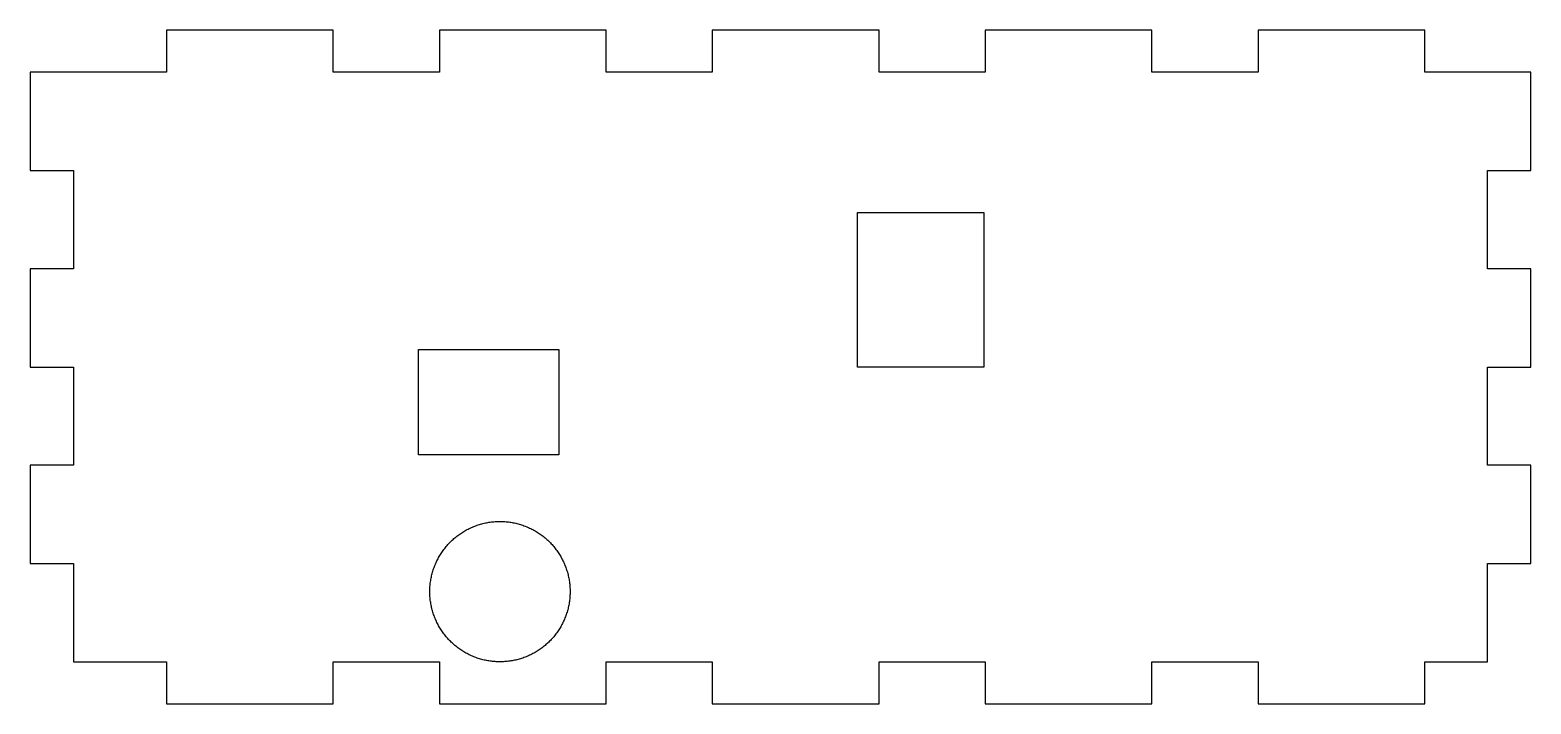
# Model space of a CAD drawing. Header units: metres. Extents: x -4 to 104, y -37 to 11.
import ezdxf

# ---------------------------------------------------------------- set-up
doc = ezdxf.new("R2010")
doc.units = ezdxf.units.M

msp = doc.modelspace()

# ---------------------------------------------------------------- linework, layer by layer
for p, q in [((18.1161, 11), (6.2273, 11)), ((6.2273, 11), (6.2273, 8)), ((18.1161, 8), (18.1161, 11)), ((37.5707, 11), (25.6818, 11)), ((25.6818, 11), (25.6818, 8)), ((37.5707, 8), (37.5707, 11)), ((57.0253, 11), (45.1364, 11)), ((45.1364, 11), (45.1364, 8)), ((57.0253, 8), (57.0253, 11)), ((76.4798, 11), (64.5909, 11)), ((64.5909, 11), (64.5909, 8)), ((76.4798, 8), (76.4798, 11)), ((95.9343, 11), (84.0455, 11)), ((84.0455, 11), (84.0455, 8)), ((95.9343, 8), (95.9343, 11)), ((6.2273, 8), (-3.5, 8)), ((-3.5, 8), (-3.5, 1)), ((25.6818, 8), (18.1161, 8)), ((45.1364, 8), (37.5707, 8)), ((64.5909, 8), (57.0253, 8)), ((84.0455, 8), (76.4798, 8)), ((103.5, 8), (95.9343, 8)), ((103.5, 1), (103.5, 8)), ((-3.5, 1), (-0.4, 1)), ((-0.4, 1), (-0.4, -6)), ((100.4, -6), (100.4, 1)), ((100.4, 1), (103.5, 1)), ((55.5, -13), (55.5, -2)), ((55.5, -2), (64.5, -2)), ((64.5, -2), (64.5, -13)), ((-0.4, -6), (-3.5, -6)), ((-3.5, -6), (-3.5, -13)), ((103.5, -6), (100.4, -6)), ((103.5, -13), (103.5, -6)), ((24.2, -19.25), (24.2, -11.75)), ((24.2, -11.75), (34.2, -11.75)), ((34.2, -11.75), (34.2, -19.25)), ((-3.5, -13), (-0.4, -13)), ((-0.4, -13), (-0.4, -20)), ((64.5, -13), (55.5, -13)), ((100.4, -20), (100.4, -13)), ((100.4, -13), (103.5, -13)), ((34.2, -19.25), (24.2, -19.25)), ((-0.4, -20), (-3.5, -20)), ((-3.5, -20), (-3.5, -27)), ((103.5, -20), (100.4, -20)), ((103.5, -27), (103.5, -20)), ((27.5759, -24.6269), (27.6526, -24.5853)), ((27.6526, -24.5853), (27.73, -24.545)), ((27.73, -24.545), (27.8081, -24.506)), ((27.8081, -24.506), (27.8869, -24.4685)), ((27.8869, -24.4685), (27.9663, -24.4323)), ((27.9663, -24.4323), (28.0463, -24.3975)), ((28.0463, -24.3975), (28.127, -24.3641)), ((28.127, -24.3641), (28.2082, -24.3321)), ((28.2082, -24.3321), (28.2899, -24.3015)), ((28.2899, -24.3015), (28.3721, -24.2724)), ((28.3721, -24.2724), (28.4549, -24.2447)), ((28.4549, -24.2447), (28.5381, -24.2185)), ((28.5381, -24.2185), (28.6218, -24.1937)), ((28.6218, -24.1937), (28.7059, -24.1704)), ((28.7059, -24.1704), (28.7904, -24.1485)), ((28.7904, -24.1485), (28.8752, -24.1281)), ((28.8752, -24.1281), (28.9604, -24.1093)), ((28.9604, -24.1093), (29.0459, -24.0919)), ((29.0459, -24.0919), (29.1318, -24.076)), ((29.1318, -24.076), (29.2178, -24.0616)), ((29.2178, -24.0616), (29.3041, -24.0487)), ((29.3041, -24.0487), (29.3906, -24.0373)), ((29.3906, -24.0373), (29.4774, -24.0274)), ((29.4774, -24.0274), (29.5642, -24.019)), ((29.5642, -24.019), (29.6512, -24.0122)), ((29.6512, -24.0122), (29.7383, -24.0069)), ((29.7383, -24.0069), (29.8255, -24.003)), ((29.8255, -24.003), (29.9127, -24.0007)), ((29.9127, -24.0007), (30, -24)), ((30, -24), (30.0872, -24.0007)), ((30.0872, -24.0007), (30.1745, -24.003)), ((30.1745, -24.003), (30.2617, -24.0069)), ((30.2617, -24.0069), (30.3488, -24.0122)), ((30.3488, -24.0122), (30.4358, -24.019)), ((30.4358, -24.019), (30.5226, -24.0274)), ((30.5226, -24.0274), (30.6093, -24.0373)), ((30.6093, -24.0373), (30.6959, -24.0487)), ((30.6959, -24.0487), (30.7822, -24.0616)), ((30.7822, -24.0616), (30.8682, -24.076)), ((30.8682, -24.076), (30.954, -24.0919)), ((30.954, -24.0919), (31.0396, -24.1093)), ((31.0396, -24.1093), (31.1248, -24.1281)), ((31.1248, -24.1281), (31.2096, -24.1485)), ((31.2096, -24.1485), (31.2941, -24.1704)), ((31.2941, -24.1704), (31.3782, -24.1937)), ((31.3782, -24.1937), (31.4619, -24.2185)), ((31.4619, -24.2185), (31.5451, -24.2447)), ((31.5451, -24.2447), (31.6278, -24.2724)), ((31.6278, -24.2724), (31.7101, -24.3015)), ((31.7101, -24.3015), (31.7918, -24.3321)), ((31.7918, -24.3321), (31.873, -24.3641)), ((31.873, -24.3641), (31.9536, -24.3975)), ((31.9536, -24.3975), (32.0337, -24.4323)), ((32.0337, -24.4323), (32.1131, -24.4685)), ((32.1131, -24.4685), (32.1918, -24.506)), ((32.1918, -24.506), (32.2699, -24.545)), ((32.2699, -24.545), (32.3474, -24.5853)), ((32.3474, -24.5853), (32.424, -24.6269)), ((26.2264, -25.7197), (26.2843, -25.6543)), ((26.2843, -25.6543), (26.3432, -25.59)), ((26.3432, -25.59), (26.4033, -25.5267)), ((26.4033, -25.5267), (26.4645, -25.4645)), ((26.4645, -25.4645), (26.5267, -25.4033)), ((26.5267, -25.4033), (26.59, -25.3432)), ((26.59, -25.3432), (26.6543, -25.2843)), ((26.6543, -25.2843), (26.7197, -25.2264)), ((26.7197, -25.2264), (26.7861, -25.1698)), ((26.7861, -25.1698), (26.8534, -25.1143)), ((26.8534, -25.1143), (26.9217, -25.0599)), ((26.9217, -25.0599), (26.9909, -25.0068)), ((26.9909, -25.0068), (27.0611, -24.9549)), ((27.0611, -24.9549), (27.1321, -24.9042)), ((27.1321, -24.9042), (27.204, -24.8548)), ((27.204, -24.8548), (27.2768, -24.8066)), ((27.2768, -24.8066), (27.3504, -24.7598)), ((27.3504, -24.7598), (27.4248, -24.7142)), ((27.4248, -24.7142), (27.5, -24.6699)), ((27.5, -24.6699), (27.5759, -24.6269)), ((32.424, -24.6269), (32.5, -24.6699)), ((32.5, -24.6699), (32.5752, -24.7142)), ((32.5752, -24.7142), (32.6496, -24.7598)), ((32.6496, -24.7598), (32.7232, -24.8066)), ((32.7232, -24.8066), (32.796, -24.8548)), ((32.796, -24.8548), (32.8679, -24.9042)), ((32.8679, -24.9042), (32.9389, -24.9549)), ((32.9389, -24.9549), (33.0091, -25.0068)), ((33.0091, -25.0068), (33.0783, -25.0599)), ((33.0783, -25.0599), (33.1466, -25.1143)), ((33.1466, -25.1143), (33.2139, -25.1698)), ((33.2139, -25.1698), (33.2803, -25.2264)), ((33.2803, -25.2264), (33.3456, -25.2843)), ((33.3456, -25.2843), (33.41, -25.3432)), ((33.41, -25.3432), (33.4733, -25.4033)), ((33.4733, -25.4033), (33.5355, -25.4645)), ((33.5355, -25.4645), (33.5967, -25.5267)), ((33.5967, -25.5267), (33.6568, -25.59)), ((33.6568, -25.59), (33.7157, -25.6543)), ((33.7157, -25.6543), (33.7735, -25.7197)), ((25.506, -26.8081), (25.545, -26.73)), ((25.545, -26.73), (25.5853, -26.6526)), ((25.5853, -26.6526), (25.6269, -26.5759)), ((25.6269, -26.5759), (25.6699, -26.5)), ((25.6699, -26.5), (25.7142, -26.4248)), ((25.7142, -26.4248), (25.7598, -26.3504)), ((25.7598, -26.3504), (25.8066, -26.2768)), ((25.8066, -26.2768), (25.8548, -26.204)), ((25.8548, -26.204), (25.9042, -26.1321)), ((25.9042, -26.1321), (25.9549, -26.0611)), ((25.9549, -26.0611), (26.0068, -25.9909)), ((26.0068, -25.9909), (26.0599, -25.9217)), ((26.0599, -25.9217), (26.1143, -25.8534)), ((26.1143, -25.8534), (26.1698, -25.7861)), ((26.1698, -25.7861), (26.2264, -25.7197)), ((33.7735, -25.7197), (33.8302, -25.7861)), ((33.8302, -25.7861), (33.8857, -25.8534)), ((33.8857, -25.8534), (33.94, -25.9217)), ((33.94, -25.9217), (33.9932, -25.9909)), ((33.9932, -25.9909), (34.0451, -26.0611)), ((34.0451, -26.0611), (34.0957, -26.1321)), ((34.0957, -26.1321), (34.1452, -26.204)), ((34.1452, -26.204), (34.1933, -26.2768)), ((34.1933, -26.2768), (34.2402, -26.3504)), ((34.2402, -26.3504), (34.2858, -26.4248)), ((34.2858, -26.4248), (34.3301, -26.5)), ((34.3301, -26.5), (34.3731, -26.5759)), ((34.3731, -26.5759), (34.4147, -26.6526)), ((34.4147, -26.6526), (34.455, -26.73)), ((34.455, -26.73), (34.494, -26.8081)), ((-3.5, -27), (-0.4, -27)), ((-0.4, -27), (-0.4, -34)), ((25.1281, -27.8752), (25.1485, -27.7904)), ((25.1485, -27.7904), (25.1704, -27.7059)), ((25.1704, -27.7059), (25.1937, -27.6218)), ((25.1937, -27.6218), (25.2185, -27.5381)), ((25.2185, -27.5381), (25.2447, -27.4549)), ((25.2447, -27.4549), (25.2724, -27.3721)), ((25.2724, -27.3721), (25.3015, -27.2899)), ((25.3015, -27.2899), (25.3321, -27.2082)), ((25.3321, -27.2082), (25.3641, -27.127)), ((25.3641, -27.127), (25.3975, -27.0463)), ((25.3975, -27.0463), (25.4323, -26.9663)), ((25.4323, -26.9663), (25.4685, -26.8869)), ((25.4685, -26.8869), (25.506, -26.8081)), ((34.494, -26.8081), (34.5315, -26.8869)), ((34.5315, -26.8869), (34.5677, -26.9663)), ((34.5677, -26.9663), (34.6025, -27.0463)), ((34.6025, -27.0463), (34.6359, -27.127)), ((34.6359, -27.127), (34.6679, -27.2082)), ((34.6679, -27.2082), (34.6985, -27.2899)), ((34.6985, -27.2899), (34.7276, -27.3721)), ((34.7276, -27.3721), (34.7553, -27.4549)), ((34.7553, -27.4549), (34.7815, -27.5381)), ((34.7815, -27.5381), (34.8063, -27.6218)), ((34.8063, -27.6218), (34.8296, -27.7059)), ((34.8296, -27.7059), (34.8515, -27.7904)), ((34.8515, -27.7904), (34.8718, -27.8752)), ((100.4, -34), (100.4, -27)), ((100.4, -27), (103.5, -27)), ((25.0007, -28.9127), (25.003, -28.8255)), ((25.003, -28.8255), (25.0069, -28.7383)), ((25.0069, -28.7383), (25.0122, -28.6512)), ((25.0122, -28.6512), (25.019, -28.5642)), ((25.019, -28.5642), (25.0274, -28.4774)), ((25.0274, -28.4774), (25.0373, -28.3906)), ((25.0373, -28.3906), (25.0487, -28.3041)), ((25.0487, -28.3041), (25.0616, -28.2178)), ((25.0616, -28.2178), (25.076, -28.1318)), ((25.076, -28.1318), (25.0919, -28.0459)), ((25.0919, -28.0459), (25.1093, -27.9604)), ((25.1093, -27.9604), (25.1281, -27.8752)), ((34.8718, -27.8752), (34.8907, -27.9604)), ((34.8907, -27.9604), (34.9081, -28.0459)), ((34.9081, -28.0459), (34.924, -28.1318)), ((34.924, -28.1318), (34.9384, -28.2178)), ((34.9384, -28.2178), (34.9513, -28.3041)), ((34.9513, -28.3041), (34.9627, -28.3906)), ((34.9627, -28.3906), (34.9726, -28.4774)), ((34.9726, -28.4774), (34.981, -28.5642)), ((34.981, -28.5642), (34.9878, -28.6512)), ((34.9878, -28.6512), (34.9931, -28.7383)), ((34.9931, -28.7383), (34.9969, -28.8255)), ((34.9969, -28.8255), (34.9992, -28.9127)), ((25, -29), (25.0007, -28.9127)), ((25.0007, -29.0872), (25, -29)), ((25.003, -29.1745), (25.0007, -29.0872)), ((25.0069, -29.2617), (25.003, -29.1745)), ((25.0122, -29.3488), (25.0069, -29.2617)), ((25.019, -29.4358), (25.0122, -29.3488)), ((25.0274, -29.5226), (25.019, -29.4358)), ((25.0373, -29.6093), (25.0274, -29.5226)), ((25.0487, -29.6959), (25.0373, -29.6093)), ((25.0616, -29.7822), (25.0487, -29.6959)), ((25.076, -29.8682), (25.0616, -29.7822)), ((25.0919, -29.954), (25.076, -29.8682)), ((25.1093, -30.0396), (25.0919, -29.954)), ((34.9081, -29.954), (34.8907, -30.0396)), ((34.924, -29.8682), (34.9081, -29.954)), ((34.9384, -29.7822), (34.924, -29.8682)), ((34.9513, -29.6959), (34.9384, -29.7822)), ((34.9627, -29.6093), (34.9513, -29.6959)), ((34.9726, -29.5226), (34.9627, -29.6093)), ((34.981, -29.4358), (34.9726, -29.5226)), ((34.9878, -29.3488), (34.981, -29.4358)), ((34.9931, -29.2617), (34.9878, -29.3488)), ((34.9969, -29.1745), (34.9931, -29.2617)), ((34.9992, -29.0872), (34.9969, -29.1745)), ((34.9992, -28.9127), (35, -29)), ((35, -29), (34.9992, -29.0872)), ((25.1281, -30.1248), (25.1093, -30.0396)), ((25.1485, -30.2096), (25.1281, -30.1248)), ((25.1704, -30.2941), (25.1485, -30.2096)), ((25.1937, -30.3782), (25.1704, -30.2941)), ((25.2185, -30.4619), (25.1937, -30.3782)), ((25.2447, -30.5451), (25.2185, -30.4619)), ((25.2724, -30.6278), (25.2447, -30.5451)), ((25.3015, -30.7101), (25.2724, -30.6278)), ((25.3321, -30.7918), (25.3015, -30.7101)), ((25.3641, -30.873), (25.3321, -30.7918)), ((25.3975, -30.9536), (25.3641, -30.873)), ((25.4323, -31.0337), (25.3975, -30.9536)), ((34.6025, -30.9536), (34.5677, -31.0337)), ((34.6359, -30.873), (34.6025, -30.9536)), ((34.6679, -30.7918), (34.6359, -30.873)), ((34.6985, -30.7101), (34.6679, -30.7918)), ((34.7276, -30.6278), (34.6985, -30.7101)), ((34.7553, -30.5451), (34.7276, -30.6278)), ((34.7815, -30.4619), (34.7553, -30.5451)), ((34.8063, -30.3782), (34.7815, -30.4619)), ((34.8296, -30.2941), (34.8063, -30.3782)), ((34.8515, -30.2096), (34.8296, -30.2941)), ((34.8718, -30.1248), (34.8515, -30.2096)), ((34.8907, -30.0396), (34.8718, -30.1248)), ((25.4685, -31.1131), (25.4323, -31.0337)), ((25.506, -31.1918), (25.4685, -31.1131)), ((25.545, -31.2699), (25.506, -31.1918)), ((25.5853, -31.3474), (25.545, -31.2699)), ((25.6269, -31.424), (25.5853, -31.3474)), ((25.6699, -31.5), (25.6269, -31.424)), ((25.7142, -31.5752), (25.6699, -31.5)), ((25.7598, -31.6496), (25.7142, -31.5752)), ((25.8066, -31.7232), (25.7598, -31.6496)), ((25.8548, -31.796), (25.8066, -31.7232)), ((25.9042, -31.8679), (25.8548, -31.796)), ((25.9549, -31.9389), (25.9042, -31.8679)), ((26.0068, -32.0091), (25.9549, -31.9389)), ((26.0599, -32.0783), (26.0068, -32.0091)), ((26.1143, -32.1466), (26.0599, -32.0783)), ((33.94, -32.0783), (33.8857, -32.1466)), ((33.9932, -32.0091), (33.94, -32.0783)), ((34.0451, -31.9389), (33.9932, -32.0091)), ((34.0957, -31.8679), (34.0451, -31.9389)), ((34.1452, -31.796), (34.0957, -31.8679)), ((34.1933, -31.7232), (34.1452, -31.796)), ((34.2402, -31.6496), (34.1933, -31.7232)), ((34.2858, -31.5752), (34.2402, -31.6496)), ((34.3301, -31.5), (34.2858, -31.5752)), ((34.3731, -31.424), (34.3301, -31.5)), ((34.4147, -31.3474), (34.3731, -31.424)), ((34.455, -31.2699), (34.4147, -31.3474)), ((34.494, -31.1918), (34.455, -31.2699)), ((34.5315, -31.1131), (34.494, -31.1918)), ((34.5677, -31.0337), (34.5315, -31.1131)), ((26.1698, -32.2139), (26.1143, -32.1466)), ((26.2264, -32.2803), (26.1698, -32.2139)), ((26.2843, -32.3456), (26.2264, -32.2803)), ((26.3432, -32.41), (26.2843, -32.3456)), ((26.4033, -32.4733), (26.3432, -32.41)), ((26.4645, -32.5355), (26.4033, -32.4733)), ((26.5267, -32.5967), (26.4645, -32.5355)), ((26.59, -32.6568), (26.5267, -32.5967)), ((26.6543, -32.7157), (26.59, -32.6568)), ((26.7197, -32.7735), (26.6543, -32.7157)), ((26.7861, -32.8302), (26.7197, -32.7735)), ((26.8534, -32.8857), (26.7861, -32.8302)), ((26.9217, -32.94), (26.8534, -32.8857)), ((26.9909, -32.9932), (26.9217, -32.94)), ((27.0611, -33.0451), (26.9909, -32.9932)), ((27.1321, -33.0957), (27.0611, -33.0451)), ((27.204, -33.1452), (27.1321, -33.0957)), ((27.2768, -33.1933), (27.204, -33.1452)), ((32.796, -33.1452), (32.7232, -33.1933)), ((32.8679, -33.0957), (32.796, -33.1452)), ((32.9389, -33.0451), (32.8679, -33.0957)), ((33.0091, -32.9932), (32.9389, -33.0451)), ((33.0783, -32.94), (33.0091, -32.9932)), ((33.1466, -32.8857), (33.0783, -32.94)), ((33.2139, -32.8302), (33.1466, -32.8857)), ((33.2803, -32.7735), (33.2139, -32.8302)), ((33.3456, -32.7157), (33.2803, -32.7735)), ((33.41, -32.6568), (33.3456, -32.7157)), ((33.4733, -32.5967), (33.41, -32.6568)), ((33.5355, -32.5355), (33.4733, -32.5967)), ((33.5967, -32.4733), (33.5355, -32.5355)), ((33.6568, -32.41), (33.5967, -32.4733)), ((33.7157, -32.3456), (33.6568, -32.41)), ((33.7735, -32.2803), (33.7157, -32.3456)), ((33.8302, -32.2139), (33.7735, -32.2803)), ((33.8857, -32.1466), (33.8302, -32.2139)), ((-0.4, -34), (6.2273, -34)), ((6.2273, -34), (6.2273, -37)), ((18.1161, -34), (25.6818, -34)), ((18.1161, -37), (18.1161, -34)), ((25.6818, -34), (25.6818, -37)), ((27.3504, -33.2402), (27.2768, -33.1933)), ((27.4248, -33.2858), (27.3504, -33.2402)), ((27.5, -33.3301), (27.4248, -33.2858)), ((27.5759, -33.3731), (27.5, -33.3301)), ((27.6526, -33.4147), (27.5759, -33.3731)), ((27.73, -33.455), (27.6526, -33.4147)), ((27.8081, -33.494), (27.73, -33.455)), ((27.8869, -33.5315), (27.8081, -33.494)), ((27.9663, -33.5677), (27.8869, -33.5315)), ((28.0463, -33.6025), (27.9663, -33.5677)), ((28.127, -33.6359), (28.0463, -33.6025)), ((28.2082, -33.6679), (28.127, -33.6359)), ((28.2899, -33.6985), (28.2082, -33.6679)), ((28.3721, -33.7276), (28.2899, -33.6985)), ((28.4549, -33.7553), (28.3721, -33.7276)), ((28.5381, -33.7815), (28.4549, -33.7553)), ((28.6218, -33.8063), (28.5381, -33.7815)), ((28.7059, -33.8296), (28.6218, -33.8063)), ((28.7904, -33.8515), (28.7059, -33.8296)), ((28.8752, -33.8718), (28.7904, -33.8515)), ((28.9604, -33.8907), (28.8752, -33.8718)), ((29.0459, -33.9081), (28.9604, -33.8907)), ((29.1318, -33.924), (29.0459, -33.9081)), ((29.2178, -33.9384), (29.1318, -33.924)), ((29.3041, -33.9513), (29.2178, -33.9384)), ((29.3906, -33.9627), (29.3041, -33.9513)), ((29.4774, -33.9726), (29.3906, -33.9627)), ((29.5642, -33.981), (29.4774, -33.9726)), ((29.6512, -33.9878), (29.5642, -33.981)), ((29.7383, -33.9931), (29.6512, -33.9878)), ((29.8255, -33.9969), (29.7383, -33.9931)), ((29.9127, -33.9992), (29.8255, -33.9969)), ((30, -34), (29.9127, -33.9992)), ((30.0872, -33.9992), (30, -34)), ((30.1745, -33.9969), (30.0872, -33.9992)), ((30.2617, -33.9931), (30.1745, -33.9969)), ((30.3488, -33.9878), (30.2617, -33.9931)), ((30.4358, -33.981), (30.3488, -33.9878)), ((30.5226, -33.9726), (30.4358, -33.981)), ((30.6093, -33.9627), (30.5226, -33.9726)), ((30.6959, -33.9513), (30.6093, -33.9627)), ((30.7822, -33.9384), (30.6959, -33.9513)), ((30.8682, -33.924), (30.7822, -33.9384)), ((30.954, -33.9081), (30.8682, -33.924)), ((31.0396, -33.8907), (30.954, -33.9081)), ((31.1248, -33.8718), (31.0396, -33.8907)), ((31.2096, -33.8515), (31.1248, -33.8718)), ((31.2941, -33.8296), (31.2096, -33.8515)), ((31.3782, -33.8063), (31.2941, -33.8296)), ((31.4619, -33.7815), (31.3782, -33.8063)), ((31.5451, -33.7553), (31.4619, -33.7815)), ((31.6278, -33.7276), (31.5451, -33.7553)), ((31.7101, -33.6985), (31.6278, -33.7276)), ((31.7918, -33.6679), (31.7101, -33.6985)), ((31.873, -33.6359), (31.7918, -33.6679)), ((31.9536, -33.6025), (31.873, -33.6359)), ((32.0337, -33.5677), (31.9536, -33.6025)), ((32.1131, -33.5315), (32.0337, -33.5677)), ((32.1918, -33.494), (32.1131, -33.5315)), ((32.2699, -33.455), (32.1918, -33.494)), ((32.3474, -33.4147), (32.2699, -33.455)), ((32.424, -33.3731), (32.3474, -33.4147)), ((32.5, -33.3301), (32.424, -33.3731)), ((32.5752, -33.2858), (32.5, -33.3301)), ((32.6496, -33.2402), (32.5752, -33.2858)), ((32.7232, -33.1933), (32.6496, -33.2402)), ((37.5707, -37), (37.5707, -34)), ((37.5707, -34), (45.1364, -34)), ((45.1364, -34), (45.1364, -37)), ((57.0253, -37), (57.0253, -34)), ((57.0253, -34), (64.5909, -34)), ((64.5909, -34), (64.5909, -37)), ((76.4798, -37), (76.4798, -34)), ((76.4798, -34), (84.0455, -34)), ((84.0455, -34), (84.0455, -37)), ((95.9343, -37), (95.9343, -34)), ((95.9343, -34), (100.4, -34)), ((6.2273, -37), (18.1161, -37)), ((25.6818, -37), (37.5707, -37)), ((45.1364, -37), (57.0253, -37)), ((64.5909, -37), (76.4798, -37)), ((84.0455, -37), (95.9343, -37))]:
    msp.add_line(p, q)

doc.saveas('drawing.dxf')
